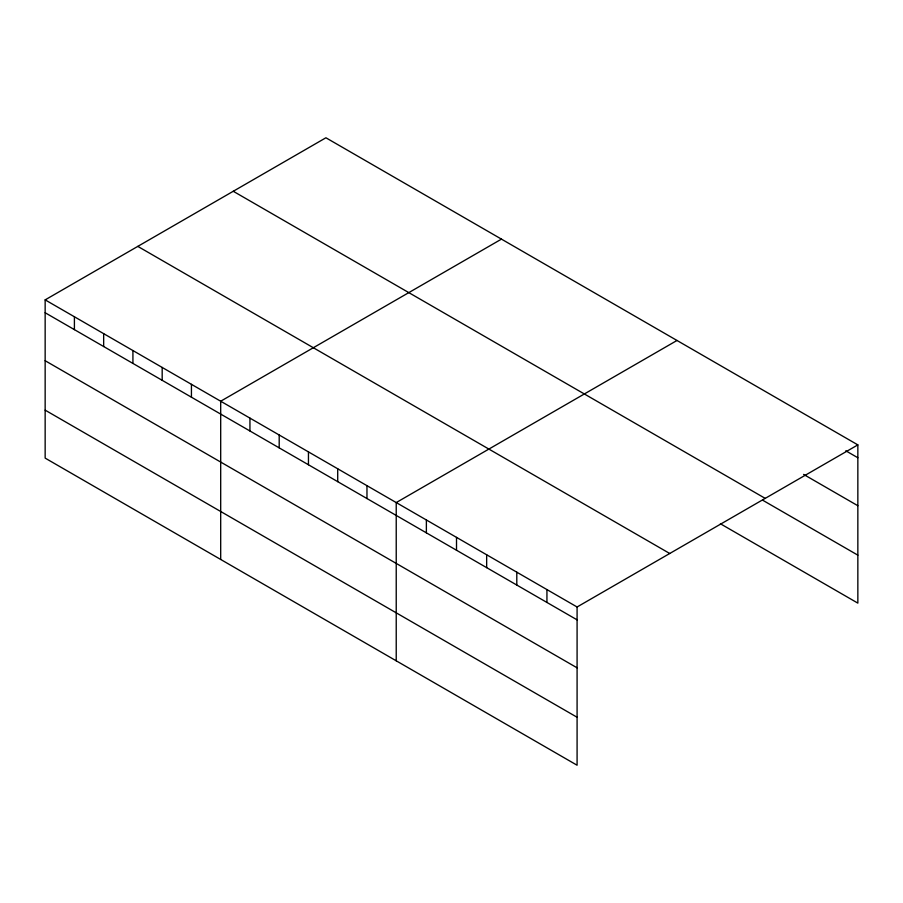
<?xml version="1.0" encoding="UTF-8"?>
<svg xmlns="http://www.w3.org/2000/svg" width="903" height="903" viewBox="0 0 903 903"><rect width="100%" height="100%" fill="white"/><g stroke="black" fill="none" stroke-linecap="round" stroke-linejoin="round"><path stroke-width="1.35" d="M45.15 299.875L577.085 606.985L577.085 765.225L45.15 458.114L45.15 299.875L325.915 137.775L857.85 444.886L857.85 603.125L720.402 523.763M501.458 239.126L220.693 401.225L220.693 559.454M676.99 340.476L396.225 502.576L396.225 660.804M577.085 606.985L857.85 444.886M845.795 450.789L857.85 457.753M803.591 474.402L857.85 505.725M233.267 191.278L765.202 498.377M762.595 500.16L857.85 555.153M137.798 246.384L669.733 553.494M45.15 312.743L577.085 619.853M45.15 360.715L577.085 667.825M45.15 410.143L577.085 717.253M546.936 589.591L546.936 602.448M516.798 572.186L516.798 585.042M486.661 554.781L486.661 567.637M456.512 537.375L456.512 550.243M426.374 519.97L426.374 532.838M366.968 485.679L366.968 498.546M337.711 468.792L337.711 481.649M308.454 451.895L308.454 464.763M279.196 435.009L279.196 447.865M249.939 418.112L249.939 430.979M191.436 384.339L191.436 397.196M162.179 367.442L162.179 380.31M132.922 350.556L132.922 363.412M103.664 333.659L103.664 346.526M74.407 316.772L74.407 329.629"/></g></svg>
